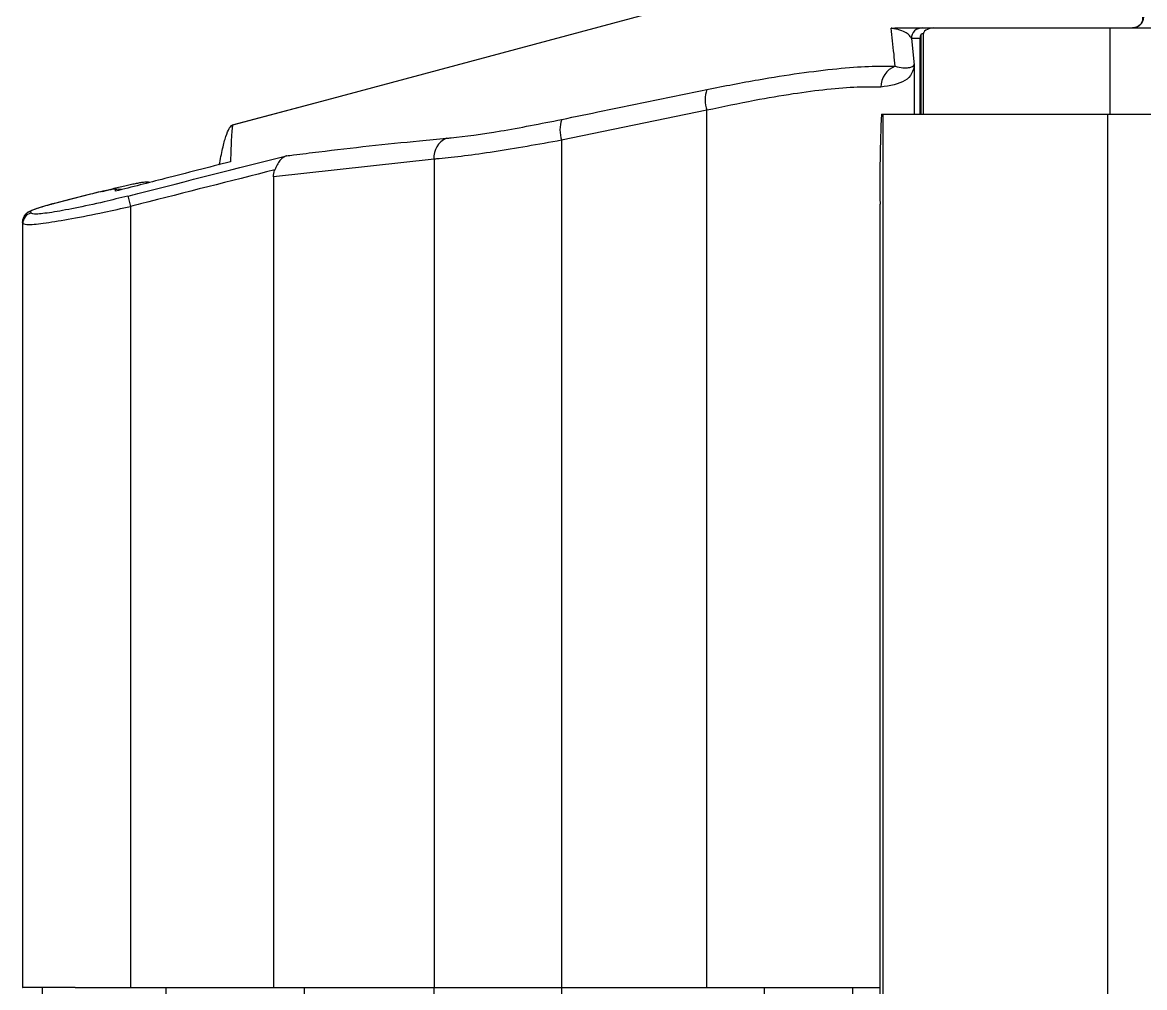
# Model space of a CAD drawing. Extents: x 6 to 134, y 3 to 97.
# Drawn here: x 52.921 to 54.481, y 81.698 to 83.04 of the extents above; entities that cross this region are included whole.
import ezdxf

# ---------------------------------------------------------------- set-up
doc = ezdxf.new("R2010")
doc.units = 0
doc.header["$MEASUREMENT"] = 0
doc.layers.add('OBJECT', color=7, linetype='CONTINUOUS')

msp = doc.modelspace()

# ---------------------------------------------------------------- linework, layer by layer
at = {"layer": 'OBJECT'}
for p, q in [((54.138, 83.0323), (54.1387, 83.0323)), ((54.138, 83.0323), (54.138, 83.0323)), ((54.138, 83.0323), (54.1383, 83.0323)), ((54.1702, 82.9123), (54.1702, 83.0235)), ((54.1717, 83.0323), (54.1874, 83.0323)), ((54.1729, 83.0244), (54.1729, 82.9123)), ((54.1874, 83.0323), (54.4323, 83.0323)), ((54.4323, 83.0323), (55.4721, 83.0323)), ((54.4323, 83.0323), (54.4323, 82.9123)), ((54.1684, 83.0173), (54.1567, 83.0173)), ((54.1567, 83.0173), (54.1604, 82.9807)), ((54.1684, 83.0173), (54.1684, 82.9123)), ((54.1604, 82.9807), (54.1604, 82.9123)), ((53.8723, 82.9177), (53.6706, 82.876)), ((53.8723, 81.6983), (53.8723, 82.9177)), ((54.115, 82.9123), (54.1169, 82.9123)), ((54.1169, 82.9123), (54.1169, 81.0123)), ((54.1169, 82.9123), (54.4291, 82.9123)), ((54.4291, 82.9123), (54.4291, 81.0123)), ((54.4291, 82.9123), (55.3347, 82.9123)), ((53.6706, 82.876), (53.6706, 81.6983)), ((53.4933, 82.8498), (53.2701, 82.8252)), ((53.4933, 82.8498), (53.4933, 81.6983)), ((53.2701, 82.8252), (53.2701, 81.6983)), ((53.0325, 82.805), (53.0466, 82.8087)), ((53.0507, 82.8052), (53.0507, 82.8074)), ((53.0158, 82.8011), (52.9676, 82.7886)), ((52.9676, 82.7886), (52.9676, 82.7886)), ((53.0158, 82.8011), (53.0158, 82.801)), ((52.9326, 82.777), (52.9331, 82.7747)), ((53.0714, 82.784), (53.0714, 81.6983)), ((54.1132, 81.1373), (54.1132, 82.7873)), ((52.9218, 82.7602), (52.9213, 82.7625)), ((52.9213, 82.7625), (52.9213, 81.6983)), ((52.9218, 81.6983), (52.9218, 82.7602)), ((52.9213, 81.6983), (52.9218, 81.6983)), ((52.9945, 81.6983), (52.9218, 81.6983)), ((52.9485, 81.6983), (52.9485, 79.1024)), ((52.9945, 81.6983), (53.1208, 81.6983)), ((53.1208, 81.6983), (53.3126, 81.6983)), ((53.1208, 81.6983), (53.1208, 78.9351)), ((53.3126, 81.6983), (53.4932, 81.6983)), ((53.3126, 81.6983), (53.3126, 79.3245)), ((53.4932, 81.6983), (53.6705, 81.6983)), ((53.4932, 81.6983), (53.4932, 79.3245)), ((53.6705, 81.6983), (53.9522, 81.6983)), ((53.6705, 81.6983), (53.6705, 79.3245)), ((53.9522, 81.6983), (54.075, 81.6983)), ((53.9522, 81.6983), (53.9522, 79.3245)), ((54.075, 81.6983), (54.1132, 81.6983)), ((54.075, 81.6983), (54.075, 73.7293))]:
    msp.add_line(p, q, dxfattribs=at)
at = {"layer": 'OBJECT', "flags": 128}
for points in [[(53.2131, 82.8973), (53.3442, 82.9324), (53.8314, 83.0629)], [(53.2135, 82.8974), (53.3442, 82.9324), (53.8314, 83.0629)], [(53.0158, 82.801), (52.9868, 82.7935), (52.9676, 82.7886)]]:
    msp.add_lwpolyline(points, dxfattribs=at)
at = {"layer": 'OBJECT'}
for centre, radius, start, end in [((54.4646, 83.0473), 0.015, 270.0032, 0.0032), ((54.1717, 83.0173), 0.015, 90.0032, 180.0032), ((54.1443, 82.9506), 0.03, 109.7398, 181.4505), ((53.9161, 82.9319), 0.046, 161.3394, 198.0332), ((53.7137, 82.8904), 0.0454, 161.3198, 198.561), ((56.2027, 82.8185), 2.0898, 177.4286, 180.8566), ((53.5216, 82.8525), 0.0285, 112.9626, 185.505), ((53.0544, 82.7929), 0.015, 74.495, 104.336), ((54.8733, 83.2452), 1.8599, 193.8949, 194.3552), ((52.9363, 82.7625), 0.015, 104.3935, 179.885), ((52.9368, 82.7602), 0.015, 104.3603, 179.8806)]:
    msp.add_arc(centre, radius, start, end, dxfattribs=at)
msp.add_ellipse((54.2564, 83.0173), major_axis=(0.0948, 0), ratio=0.158188, start_param=2.646396, end_param=2.711134, dxfattribs=at)
for points, knots in [([(54.478, 83.0473), (54.4779, 83.0448), (54.4779, 83.0414), (54.4749, 83.0369), (54.4726, 83.0349), (54.4707, 83.0338), (54.4692, 83.0332), (54.4681, 83.0328), (54.4672, 83.0326), (54.4662, 83.0324), (54.4651, 83.0323), (54.4645, 83.0323), (54.4641, 83.0323)], [0, 0, 0, 0, 0.555379, 0.755679, 0.855921, 0.90616, 0.931393, 0.942808, 0.954332, 0.964422, 0.978318, 1, 1, 1, 1]), ([(54.1286, 83.0318), (54.1287, 83.0318), (54.1325, 83.0322), (54.1353, 83.0322), (54.138, 83.0323)], [0, 0, 0, 0, 0.0330774, 1, 1, 1, 1]), ([(54.1567, 83.0173), (54.156, 83.0187), (54.1538, 83.0228), (54.1478, 83.027), (54.1377, 83.0301), (54.1345, 83.0308), (54.1319, 83.0313), (54.13, 83.0316), (54.1289, 83.0317), (54.1286, 83.0318)], [0, 0, 0, 0, 0.268658, 0.805903, 0.884275, 0.935242, 0.969752, 0.993306, 1, 1, 1, 1]), ([(54.1341, 82.9788), (54.1336, 82.9844), (54.1318, 83.0033), (54.1299, 83.02), (54.1286, 83.0318)], [0, 0, 0, 0, 0.298972, 1, 1, 1, 1]), ([(54.1387, 83.0323), (54.1392, 83.0323), (54.1414, 83.0323), (54.1453, 83.0323), (54.16, 83.0323), (54.1683, 83.0323), (54.1708, 83.0323), (54.1717, 83.0323)], [0, 0, 0, 0, 0.014234, 0.068612, 0.151706, 0.717441, 1, 1, 1, 1]), ([(54.1702, 83.0235), (54.1694, 83.0215), (54.1686, 83.0195), (54.1684, 83.0173), (54.1684, 83.0173)], [0, 0, 0, 0, 0.976647, 1, 1, 1, 1]), ([(54.1874, 83.0323), (54.1843, 83.0316), (54.176, 83.0298), (54.1741, 83.0265), (54.1729, 83.0244)], [0, 0, 0, 0, 0.364089, 1, 1, 1, 1]), ([(53.8725, 82.9467), (53.8967, 82.9514), (53.9414, 82.9601), (54.002, 82.9696), (54.0537, 82.9759), (54.0994, 82.9794), (54.1225, 82.979), (54.1341, 82.9788)], [0, 0, 0, 0, 0.225205, 0.416142, 0.612394, 0.803411, 1, 1, 1, 1]), ([(54.1604, 82.9807), (54.1604, 82.9807), (54.1599, 82.9728), (54.1526, 82.956), (54.1269, 82.9518), (54.1143, 82.9498)], [0, 0, 0, 0, 0.004206, 0.514099, 1, 1, 1, 1]), ([(54.1341, 82.9788), (54.1379, 82.9779), (54.1455, 82.9762), (54.1533, 82.9768), (54.1586, 82.9784), (54.1601, 82.9799), (54.1604, 82.9807), (54.1604, 82.9807)], [0, 0, 0, 0, 0.240523, 0.482861, 0.738719, 0.99568, 1, 1, 1, 1]), ([(53.6707, 82.9049), (53.6897, 82.9089), (53.757, 82.923), (53.8243, 82.9368), (53.8725, 82.9467)], [0, 0, 0, 0, 0.283443, 1, 1, 1, 1]), ([(54.1143, 82.9498), (54.1038, 82.95), (54.0826, 82.9504), (54.0408, 82.947), (53.9926, 82.9407), (53.9365, 82.9312), (53.8947, 82.9224), (53.8723, 82.9177)], [0, 0, 0, 0, 0.190703, 0.387086, 0.577986, 0.774323, 1, 1, 1, 1]), ([(53.1949, 82.8417), (53.1964, 82.8496), (53.1995, 82.8655), (53.204, 82.8821), (53.2086, 82.8937), (53.2116, 82.8961), (53.2131, 82.8973)], [0, 0, 0, 0, 0.249775, 0.499634, 0.749767, 1, 1, 1, 1]), ([(53.2135, 82.8974), (53.2132, 82.8966), (53.2127, 82.8951), (53.212, 82.8848), (53.2112, 82.8692), (53.2107, 82.8538), (53.2104, 82.8461)], [0, 0, 0, 0, 0.249749, 0.499603, 0.749756, 1, 1, 1, 1]), ([(53.5105, 82.8788), (53.5127, 82.879), (53.5334, 82.8809), (53.5831, 82.8876), (53.6415, 82.8992), (53.6707, 82.9049)], [0, 0, 0, 0, 0.055698, 0.528179, 1, 1, 1, 1]), ([(53.2881, 82.8543), (53.2914, 82.8548), (53.3064, 82.8567), (53.3681, 82.8644), (53.4389, 82.8722), (53.4981, 82.8776), (53.5105, 82.8788)], [0, 0, 0, 0, 0.044596, 0.202193, 0.832595, 1, 1, 1, 1]), ([(53.6706, 82.876), (53.6383, 82.8702), (53.5736, 82.8586), (53.5186, 82.8519), (53.4957, 82.85), (53.4933, 82.8498)], [0, 0, 0, 0, 0.471497, 0.944245, 1, 1, 1, 1]), ([(53.0678, 82.7985), (53.0724, 82.7997), (53.1459, 82.8184), (53.2193, 82.8369), (53.2881, 82.8543)], [0, 0, 0, 0, 0.063733, 1, 1, 1, 1]), ([(53.2881, 82.8543), (53.288, 82.8543), (53.2868, 82.8539), (53.2836, 82.8523), (53.2792, 82.8483), (53.2751, 82.842), (53.2731, 82.8372), (53.2721, 82.8349)], [0, 0, 0, 0, 0.008355, 0.186424, 0.481886, 0.747032, 1, 1, 1, 1]), ([(53.2104, 82.8461), (53.18, 82.8383), (53.1267, 82.8247), (53.0735, 82.811), (53.0507, 82.8052)], [0, 0, 0, 0, 0.571195, 1, 1, 1, 1]), ([(53.2721, 82.8349), (53.2099, 82.8191), (53.143, 82.8022), (53.0761, 82.7852), (53.0714, 82.784)], [0, 0, 0, 0, 0.930024, 1, 1, 1, 1]), ([(53.2701, 82.8252), (53.2704, 82.8283), (53.2708, 82.8316), (53.272, 82.8346), (53.2721, 82.8349)], [0, 0, 0, 0, 0.9161104, 1, 1, 1, 1]), ([(53.0517, 82.8083), (53.0511, 82.8082), (53.0475, 82.8081), (53.0404, 82.8067), (53.0277, 82.8041), (53.0195, 82.802), (53.0158, 82.801)], [0, 0, 0, 0, 0.063744, 0.438535, 0.751441, 1, 1, 1, 1]), ([(53.0507, 82.8074), (53.0506, 82.8076), (53.0502, 82.808), (53.0462, 82.8077), (53.0384, 82.8063), (53.0278, 82.804), (53.0198, 82.802), (53.0158, 82.801)], [0, 0, 0, 0, 0.131882, 0.340992, 0.557149, 0.778709, 1, 1, 1, 1]), ([(53.0466, 82.8087), (53.0494, 82.8094), (53.0551, 82.8108), (53.0634, 82.8128), (53.0713, 82.8146), (53.0784, 82.816), (53.0846, 82.8172), (53.0896, 82.818), (53.0934, 82.8184), (53.096, 82.8184), (53.0965, 82.8181), (53.0967, 82.8179)], [0, 0, 0, 0, 0.110395, 0.223926, 0.334344, 0.448119, 0.55578, 0.666776, 0.770924, 0.878206, 1, 1, 1, 1]), ([(52.9676, 82.7886), (52.9635, 82.7875), (52.9545, 82.7852), (52.9421, 82.7814), (52.9342, 82.7786), (52.9299, 82.7766), (52.9265, 82.7741), (52.9243, 82.772), (52.9236, 82.7704), (52.9235, 82.7701)], [0, 0, 0, 0, 0.206928, 0.448707, 0.702834, 0.841156, 0.915633, 0.982401, 1, 1, 1, 1]), ([(52.9676, 82.7886), (52.9647, 82.7878), (52.9578, 82.786), (52.9478, 82.7831), (52.9392, 82.7803), (52.9335, 82.7781), (52.9329, 82.7774), (52.9326, 82.777)], [0, 0, 0, 0, 0.160433, 0.37763, 0.58808, 0.793923, 1, 1, 1, 1]), ([(53.0678, 82.7985), (53.0567, 82.7958), (53.0311, 82.7894), (52.9934, 82.7812), (52.9605, 82.7753), (52.9379, 82.7726), (52.9347, 82.774), (52.9331, 82.7747)], [0, 0, 0, 0, 0.161508, 0.374623, 0.583393, 0.791695, 1, 1, 1, 1]), ([(52.9218, 82.7602), (52.9236, 82.7595), (52.9272, 82.7581), (52.9522, 82.7608), (52.9887, 82.7668), (53.0306, 82.7749), (53.0591, 82.7813), (53.0714, 82.784)], [0, 0, 0, 0, 0.208662, 0.417282, 0.626121, 0.83894, 1, 1, 1, 1])]:
    msp.add_open_spline(points, degree=3, knots=knots, dxfattribs=at)

doc.saveas('drawing.dxf')
